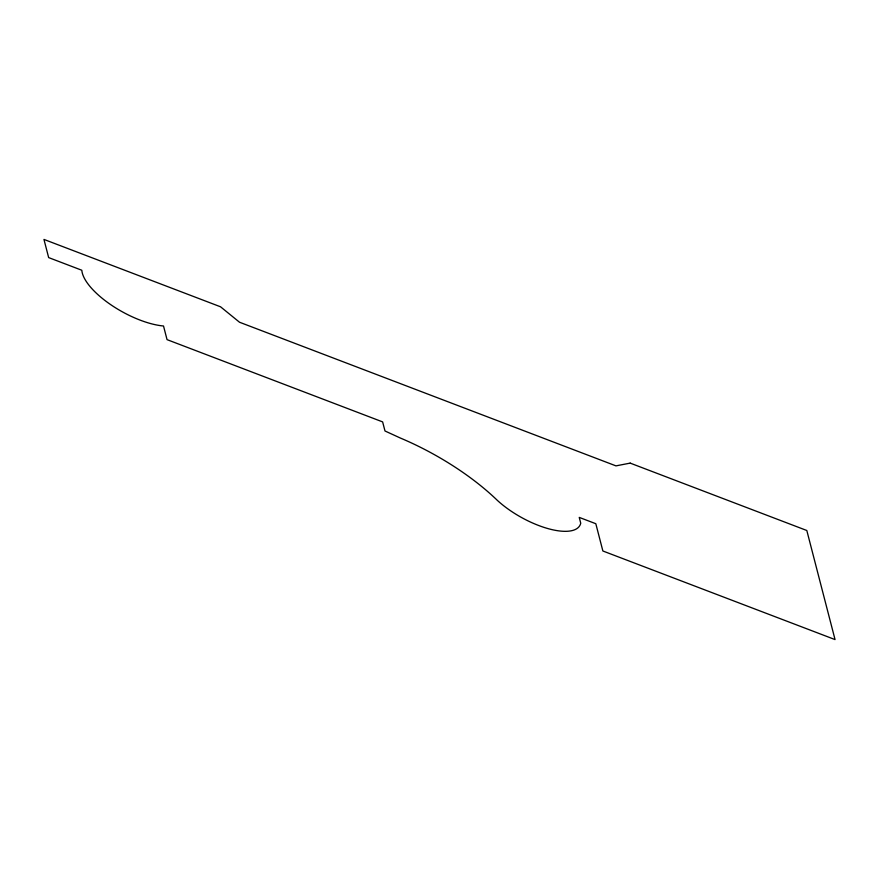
<?xml version="1.0" encoding="UTF-8"?>
<svg xmlns="http://www.w3.org/2000/svg" width="879" height="879" viewBox="0 0 879 879"><rect width="100%" height="100%" fill="white"/><g stroke="black" fill="none" stroke-linecap="round" stroke-linejoin="round"><path stroke-width="1.32" d="M630.188 463.112L615.959 465.87L239.506 322.23L220.563 306.804L43.95 239.418L48.653 257.591L81.824 270.249A57.201 22.162 29 0 0 110.842 304.749A57.201 22.162 29 0 0 163.516 325.999L167.043 339.635L382.629 421.898L384.991 430.985L400.319 438.017A137.212 53.169 29 0 1 497.316 500.338A55.058 21.338 29 0 0 548.573 528.762A55.058 21.338 29 0 0 580.733 523.192L579.228 517.39L595.819 523.719L602.873 550.99L835.05 639.582L806.812 530.498L630.188 463.112"/></g></svg>
